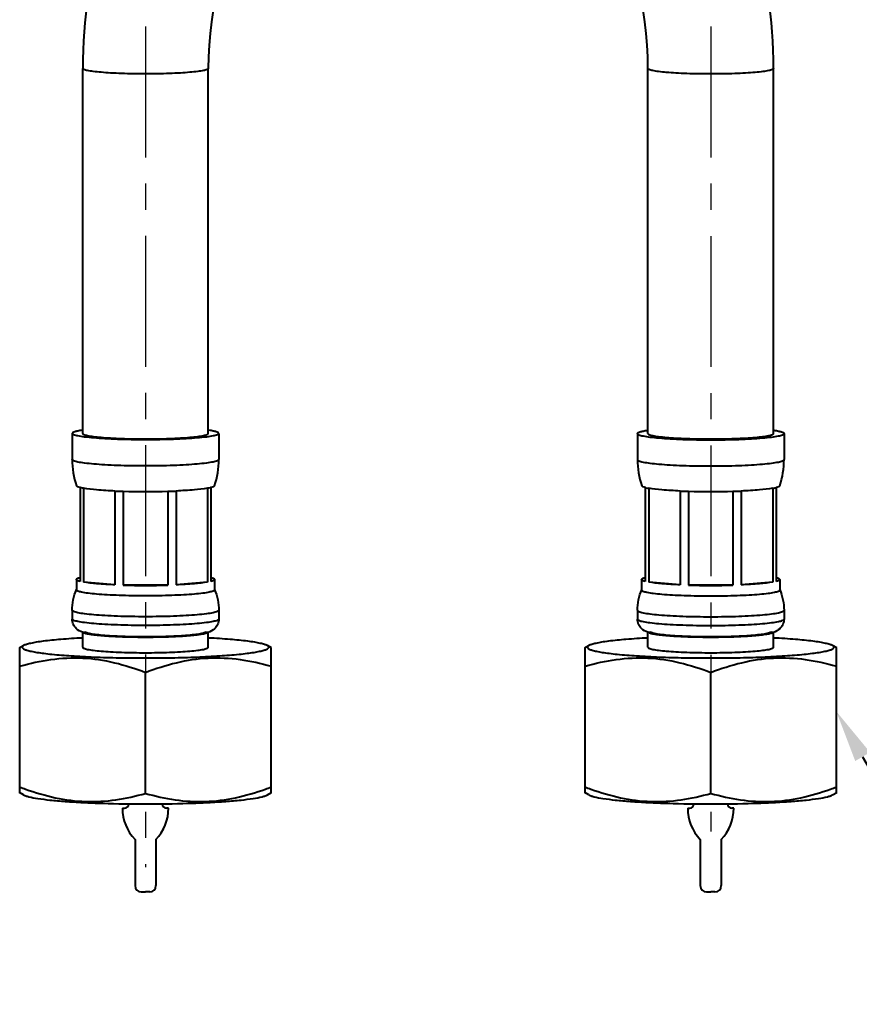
# Model space of a CAD drawing. Extents: x 0 to 1354, y 0 to 992.
# Drawn here: x 314.4 to 394.6, y 180.5 to 273.8 of the extents above; entities that cross this region are included whole.
import ezdxf
from ezdxf import colors
from ezdxf.entities.mleader import LeaderData, LeaderLine
from ezdxf.math import Vec2, Vec3

# ---------------------------------------------------------------- set-up
doc = ezdxf.new("R2010")
doc.units = 0
doc.header["$LTSCALE"] = 10
doc.header["$MEASUREMENT"] = 0
doc.linetypes.add('CENTER', pattern=[2, 1.25, -0.25, 0.25, -0.25])
doc.layers.get('0').update_dxf_attribs({"linetype": 'CONTINUOUS'})
doc.layers.add('BODY', color=7, linetype='CONTINUOUS')
doc.layers.add('DEF_LAYER_ASSEM_MEMBER', color=7, linetype='CONTINUOUS')
doc.styles.get("Standard").update_dxf_attribs({"font": 'SYMBOL'})

msp = doc.modelspace()

# ---------------------------------------------------------------- linework, layer by layer
at = {"color": 7, "ltscale": 0.5}
for p, q in [((324.237, 198.504), (324.437, 198.504)), ((328.637, 198.504), (328.437, 198.504)), ((378.237, 198.504), (378.437, 198.504)), ((382.637, 198.504), (382.437, 198.504))]:
    msp.add_line(p, q, dxfattribs=at)
at = {"color": 7}
for p, q in [((325.437, 195.504), (325.437, 191.104)), ((327.437, 195.504), (327.437, 191.104)), ((379.437, 195.504), (379.437, 191.104)), ((381.437, 195.504), (381.437, 191.104)), ((326.037, 190.504), (326.437, 190.504)), ((326.837, 190.504), (326.437, 190.504)), ((380.037, 190.504), (380.437, 190.504)), ((380.837, 190.504), (380.437, 190.504))]:
    msp.add_line(p, q, dxfattribs=at)
for centre, radius, start, end in [((324.437, 198.904), 0.4, 270, 0), ((328.437, 198.904), 0.4, 180, 270), ((378.437, 198.904), 0.4, 270, 0), ((382.437, 198.904), 0.4, 180, 270), ((328.587, 198.504), 4.35, 180, 223.60282), ((324.287, 198.504), 4.35, 316.39718, 0), ((382.587, 198.504), 4.35, 180, 223.60282), ((378.287, 198.504), 4.35, 316.39718, 0), ((326.037, 191.104), 0.6, 180, 270), ((326.837, 191.104), 0.6, 270, 0), ((380.037, 191.104), 0.6, 180, 270), ((380.837, 191.104), 0.6, 270, 0)]:
    msp.add_arc(centre, radius, start, end, dxfattribs=at)
at = {"layer": 'BODY', "color": 1, "linetype": 'CENTER', "lineweight": 5}
for p, q in [((326.437, 273.169), (326.437, 192.86)), ((380.437, 273.163), (380.437, 196.276))]:
    msp.add_line(p, q, dxfattribs=at)
at = {"layer": 'DEF_LAYER_ASSEM_MEMBER', "color": 7, "linetype": 'Continuous'}
for p, q in [((320.437, 234.302), (320.437, 269.169)), ((332.437, 234.302), (332.437, 269.169)), ((374.437, 234.296), (374.437, 269.163)), ((386.437, 234.296), (386.437, 269.163)), ((319.437, 234.299), (319.437, 231.807)), ((333.437, 234.299), (333.437, 231.807)), ((373.437, 234.299), (373.437, 231.807)), ((387.437, 234.299), (387.437, 231.807)), ((320.187, 229.133), (320.187, 220.168)), ((320.515, 229.064), (320.515, 220.098)), ((323.523, 228.802), (323.523, 219.836)), ((324.316, 228.773), (324.316, 219.808)), ((328.558, 228.773), (328.558, 219.808)), ((329.363, 228.803), (329.363, 219.837)), ((332.353, 229.063), (332.353, 220.097)), ((332.687, 229.133), (332.687, 220.168)), ((374.187, 229.133), (374.187, 220.168)), ((374.521, 229.063), (374.521, 220.097)), ((377.511, 228.803), (377.511, 219.837)), ((378.316, 228.773), (378.316, 219.808)), ((382.558, 228.773), (382.558, 219.808)), ((383.351, 228.802), (383.351, 219.836)), ((386.359, 229.064), (386.359, 220.098)), ((386.687, 229.133), (386.687, 220.168)), ((319.837, 220.352), (319.837, 219.356)), ((333.037, 220.352), (333.037, 219.356)), ((373.837, 220.352), (373.837, 219.356)), ((387.037, 220.352), (387.037, 219.356)), ((323.523, 219.836), (320.515, 220.098)), ((328.558, 219.808), (324.316, 219.808)), ((332.353, 220.097), (329.363, 219.837)), ((377.511, 219.837), (374.521, 220.097)), ((382.558, 219.808), (378.316, 219.808)), ((386.359, 220.098), (383.351, 219.836)), ((319.437, 217.404), (319.437, 216.567)), ((333.437, 217.404), (333.437, 216.567)), ((373.437, 217.404), (373.437, 216.567)), ((387.437, 217.404), (387.437, 216.567)), ((320.437, 213.877), (320.437, 215.306)), ((332.437, 213.877), (332.437, 215.305)), ((374.437, 213.877), (374.437, 215.306)), ((386.437, 213.877), (386.437, 215.305)), ((314.405, 213.81), (314.797, 214.033)), ((314.437, 199.98), (314.437, 213.828)), ((338.469, 213.81), (338.078, 214.033)), ((338.437, 199.98), (338.437, 213.828)), ((368.405, 213.81), (368.797, 214.033)), ((368.437, 199.98), (368.437, 213.828)), ((392.469, 213.81), (392.078, 214.033)), ((392.437, 199.98), (392.437, 213.828)), ((326.437, 199.918), (326.437, 211.474)), ((380.437, 199.918), (380.437, 211.474)), ((314.797, 199.775), (314.405, 199.998)), ((338.078, 199.775), (338.469, 199.997)), ((368.797, 199.775), (368.405, 199.998)), ((392.078, 199.775), (392.469, 199.997))]:
    msp.add_line(p, q, dxfattribs=at)
for centre, radius, start, end in [((366.315, 269.163), 45.878, 145.21363, 179.99213), ((340.559, 269.157), 45.878, 0.00787, 34.78637), ((366.303, 269.165), 33.866, 149.77559, 179.99344), ((340.571, 269.159), 33.866, 0.00656, 30.22441), ((321.942, 224.223), 10.499, 98.45794, 98.59187), ((322.002, 223.817), 10.909, 98.30461, 98.45771), ((330.872, 223.817), 10.909, 81.54229, 81.69539), ((330.933, 224.223), 10.499, 81.40813, 81.54206), ((375.939, 224.238), 10.484, 98.46059, 98.60005), ((376.001, 223.821), 10.905, 98.30461, 98.46059), ((384.873, 223.821), 10.905, 81.53941, 81.69539), ((384.935, 224.238), 10.484, 81.39995, 81.53941), ((327.479, 231.815), 8.042, 180.05683, 198.20949), ((325.395, 231.815), 8.042, 341.79051, 359.94317), ((381.479, 231.815), 8.042, 180.05683, 198.20949), ((379.395, 231.815), 8.042, 341.79051, 359.94317), ((326.102, 289.332), 60.585, 267.56007, 268.31068), ((326.437, 301.996), 73.253, 268.34107, 271.65893), ((326.833, 287.646), 58.898, 271.67861, 272.46225), ((380.042, 287.646), 58.898, 267.53775, 268.32139), ((380.437, 301.996), 73.253, 268.34107, 271.65893), ((380.772, 289.332), 60.585, 271.68932, 272.43993), ((326.437, 293.03), 73.253, 268.34107, 271.65893), ((380.437, 293.03), 73.253, 268.34107, 271.65893), ((324.519, 226.878), 28.218, 249.06529, 250.24417), ((328.355, 226.878), 28.217, 289.75539, 290.93471), ((378.519, 226.878), 28.218, 249.06529, 250.24417), ((382.355, 226.878), 28.217, 289.75539, 290.93471)]:
    msp.add_arc(centre, radius, start, end, dxfattribs=at)
at = {"layer": 'DEF_LAYER_ASSEM_MEMBER', "color": 9, "linetype": 'Continuous'}
for points, start_tangent, end_tangent in [([(326.437, 268.646), (324.141, 268.686), (323.104, 268.734), (322.194, 268.799), (321.448, 268.878), (320.894, 268.969), (320.552, 269.067), (320.466, 269.118), (320.437, 269.169)], (-1, 0), (0, 1)), ([(332.437, 269.169), (332.408, 269.118), (332.322, 269.067), (331.98, 268.969), (331.426, 268.878), (330.68, 268.799), (329.77, 268.734), (328.733, 268.686), (326.437, 268.646)], (0, -1), (-1, 0)), ([(380.437, 268.64), (378.141, 268.68), (377.104, 268.728), (376.194, 268.793), (375.448, 268.873), (374.894, 268.963), (374.552, 269.061), (374.466, 269.112), (374.437, 269.163)], (-1, 0), (0, 1)), ([(386.437, 269.163), (386.408, 269.112), (386.322, 269.061), (385.98, 268.963), (385.426, 268.873), (384.68, 268.793), (383.77, 268.728), (382.733, 268.68), (380.437, 268.64)], (0, -1), (-1, 0)), ([(333.437, 231.807), (333.403, 231.747), (333.303, 231.688), (332.904, 231.573), (332.257, 231.468), (331.387, 231.375), (330.326, 231.299), (329.116, 231.243), (327.803, 231.208), (326.437, 231.197), (325.071, 231.208), (323.758, 231.243), (322.548, 231.299), (321.487, 231.375), (320.617, 231.468), (319.97, 231.573), (319.572, 231.688), (319.471, 231.747), (319.437, 231.807)], (0, -1), (0, 1)), ([(373.437, 231.807), (373.471, 231.747), (373.572, 231.688), (373.97, 231.573), (374.617, 231.468), (375.487, 231.375), (376.548, 231.299), (377.758, 231.243), (379.071, 231.208), (380.437, 231.197), (381.803, 231.208), (383.116, 231.243), (384.326, 231.299), (385.387, 231.375), (386.257, 231.468), (386.904, 231.573), (387.303, 231.688), (387.403, 231.747), (387.437, 231.807)], (0, -1), (0, 1)), ([(333.437, 217.404), (333.403, 217.344), (333.303, 217.285), (332.904, 217.171), (332.257, 217.065), (331.387, 216.973), (330.326, 216.897), (329.116, 216.84), (327.803, 216.806), (326.437, 216.794), (325.071, 216.806), (323.758, 216.84), (322.548, 216.897), (321.487, 216.973), (320.617, 217.065), (319.97, 217.171), (319.572, 217.285), (319.471, 217.344), (319.437, 217.404)], (0, -1), (0, 1)), ([(326.437, 215.957), (325.071, 215.969), (323.758, 216.003), (322.548, 216.06), (321.487, 216.135), (320.617, 216.228), (319.97, 216.333), (319.572, 216.448), (319.471, 216.507), (319.437, 216.567)], (-1, 0), (0, 1)), ([(333.437, 216.567), (333.403, 216.507), (333.303, 216.448), (332.904, 216.333), (332.257, 216.228), (331.387, 216.135), (330.326, 216.06), (329.116, 216.003), (327.803, 215.969), (326.437, 215.957)], (0, -1), (-1, 0)), ([(373.437, 217.404), (373.471, 217.344), (373.572, 217.285), (373.97, 217.171), (374.617, 217.065), (375.487, 216.973), (376.548, 216.897), (377.758, 216.84), (379.071, 216.806), (380.437, 216.794), (381.803, 216.806), (383.116, 216.84), (384.326, 216.897), (385.387, 216.973), (386.257, 217.065), (386.904, 217.171), (387.303, 217.285), (387.403, 217.344), (387.437, 217.404)], (0, -1), (0, 1)), ([(373.437, 216.567), (373.471, 216.507), (373.572, 216.448), (373.97, 216.333), (374.617, 216.228), (375.487, 216.135), (376.548, 216.06), (377.758, 216.003), (379.071, 215.969), (380.437, 215.957)], (0, -1), (1, 0)), ([(380.437, 215.957), (381.803, 215.969), (383.116, 216.003), (384.326, 216.06), (385.387, 216.135), (386.257, 216.228), (386.904, 216.333), (387.303, 216.448), (387.403, 216.507), (387.437, 216.567)], (1, 0), (0, 1))]:
    msp.add_spline(points, degree=3, dxfattribs=dict(at, start_tangent=start_tangent, end_tangent=end_tangent))
at = {"layer": 'DEF_LAYER_ASSEM_MEMBER', "color": 7, "linetype": 'Continuous'}
for points, start_tangent, end_tangent in [([(320.373, 234.604), (319.969, 234.532), (319.675, 234.457), (319.497, 234.379), (319.437, 234.299)], (-0.988776, -0.149403), (0, -1)), ([(333.437, 234.299), (333.403, 234.239), (333.303, 234.18), (332.904, 234.066), (332.257, 233.96), (331.387, 233.868), (330.326, 233.792), (329.116, 233.735), (327.803, 233.701), (326.437, 233.689), (325.071, 233.701), (323.758, 233.735), (322.548, 233.792), (321.487, 233.868), (320.617, 233.96), (319.97, 234.066), (319.572, 234.18), (319.471, 234.239), (319.437, 234.299)], (0, -1), (0, 1)), ([(320.437, 234.302), (320.466, 234.251), (320.552, 234.2), (320.894, 234.102), (321.448, 234.011), (322.194, 233.932), (323.104, 233.867), (324.141, 233.819), (326.437, 233.779), (328.733, 233.819), (329.771, 233.867), (330.68, 233.932), (331.426, 234.011), (331.98, 234.102), (332.322, 234.2), (332.408, 234.251), (332.437, 234.302)], (0, -1), (0, 1)), ([(333.437, 234.299), (333.377, 234.379), (333.199, 234.457), (332.905, 234.532), (332.501, 234.604)], (0, 1), (-0.988776, 0.149403)), ([(373.437, 234.299), (373.497, 234.379), (373.675, 234.457), (373.968, 234.532), (374.372, 234.604)], (0, 1), (0.988755, 0.149545)), ([(373.437, 234.299), (373.471, 234.239), (373.572, 234.18), (373.97, 234.066), (374.617, 233.96), (375.487, 233.868), (376.548, 233.792), (377.758, 233.735), (379.071, 233.701), (380.437, 233.689), (381.803, 233.701), (383.116, 233.735), (384.326, 233.792), (385.387, 233.868), (386.257, 233.96), (386.904, 234.066), (387.303, 234.18), (387.403, 234.239), (387.437, 234.299)], (0, -1), (0, 1)), ([(374.437, 234.296), (374.466, 234.245), (374.552, 234.194), (374.894, 234.096), (375.448, 234.006), (376.194, 233.927), (377.104, 233.862), (378.141, 233.813), (380.437, 233.773), (382.733, 233.813), (383.771, 233.862), (384.68, 233.927), (385.426, 234.006), (385.98, 234.096), (386.322, 234.194), (386.408, 234.245), (386.437, 234.296)], (0, -1), (0, 1)), ([(386.503, 234.604), (386.906, 234.532), (387.199, 234.457), (387.377, 234.379), (387.437, 234.299)], (0.988755, -0.149545), (0, -1)), ([(320.187, 229.133), (319.941, 229.216), (319.84, 229.302)], (-0.96856, 0.248781), (-0.313972, 0.949432)), ([(320.515, 229.064), (320.424, 229.081), (320.187, 229.133)], (-0.984673, 0.174413), (-0.96856, 0.248781)), ([(323.523, 228.802), (321.77, 228.911), (320.515, 229.064)], (-0.999082, 0.042846), (-0.984673, 0.174413)), ([(332.353, 229.063), (331.104, 228.911), (329.363, 228.803)], (-0.984824, -0.173557), (-0.999072, -0.043063)), ([(332.687, 229.133), (332.614, 229.115), (332.353, 229.063)], (-0.96856, -0.248781), (-0.984824, -0.173557)), ([(333.034, 229.302), (332.933, 229.216), (332.687, 229.133)], (-0.313991, -0.949426), (-0.96856, -0.248781)), ([(374.187, 229.133), (373.941, 229.216), (373.84, 229.302)], (-0.96856, 0.248781), (-0.313972, 0.949432)), ([(374.187, 229.133), (374.261, 229.115), (374.521, 229.063)], (0.96856, -0.248781), (0.984824, -0.173557)), ([(377.511, 228.803), (375.77, 228.911), (374.521, 229.063)], (-0.999072, 0.043063), (-0.984824, 0.173557)), ([(386.359, 229.064), (385.104, 228.911), (383.351, 228.802)], (-0.984673, -0.174413), (-0.999082, -0.042846)), ([(386.359, 229.064), (386.451, 229.081), (386.687, 229.133)], (0.984673, 0.174413), (0.96856, 0.248781)), ([(387.034, 229.302), (386.933, 229.216), (386.687, 229.133)], (-0.313991, -0.949426), (-0.96856, -0.248781)), ([(319.837, 220.352), (319.891, 220.426), (320.052, 220.498)], (0, 1), (0.948651, 0.316325)), ([(320.187, 220.168), (319.925, 220.259), (319.837, 220.352)], (-0.96856, 0.248781), (0, 1)), ([(320.052, 220.498), (320.083, 220.508), (320.187, 220.537)], (0.948651, 0.316325), (0.96856, 0.248781)), ([(332.687, 220.537), (332.724, 220.527), (332.823, 220.498)], (0.96856, -0.248781), (0.948651, -0.316325)), ([(333.037, 220.352), (332.949, 220.259), (332.687, 220.168)], (0, -1), (-0.96856, -0.248781)), ([(332.823, 220.498), (332.983, 220.426), (333.037, 220.352)], (0.948651, -0.316325), (0, -1)), ([(373.837, 220.352), (373.891, 220.426), (374.052, 220.498)], (0, 1), (0.948651, 0.316325)), ([(374.187, 220.168), (373.925, 220.259), (373.837, 220.352)], (-0.96856, 0.248781), (0, 1)), ([(374.052, 220.498), (374.083, 220.508), (374.187, 220.537)], (0.948651, 0.316325), (0.96856, 0.248781)), ([(386.687, 220.537), (386.724, 220.527), (386.823, 220.498)], (0.96856, -0.248781), (0.948651, -0.316325)), ([(387.037, 220.352), (386.949, 220.259), (386.687, 220.168)], (0, -1), (-0.96856, -0.248781)), ([(386.823, 220.498), (386.983, 220.426), (387.037, 220.352)], (0.948651, -0.316325), (0, -1)), ([(319.437, 217.404), (319.842, 219.378)], (0, 1), (0.393415, 0.919361)), ([(333.037, 219.356), (333.005, 219.3), (332.91, 219.244), (332.535, 219.136), (331.925, 219.037), (331.104, 218.949), (330.104, 218.878), (328.963, 218.825), (327.725, 218.792), (326.437, 218.781), (325.15, 218.792), (323.911, 218.825), (322.77, 218.878), (321.77, 218.949), (320.949, 219.037), (320.34, 219.136), (319.964, 219.244), (319.869, 219.3), (319.837, 219.356)], (0, -1), (0, 1)), ([(323.523, 219.836), (321.77, 219.946), (320.515, 220.098)], (-0.999082, 0.042846), (-0.984673, 0.174413)), ([(332.353, 220.097), (331.104, 219.946), (329.363, 219.837)], (-0.984824, -0.173557), (-0.999072, -0.043063)), ([(333.033, 219.378), (333.437, 217.404)], (0.393415, -0.919361), (0, -1)), ([(373.437, 217.404), (373.842, 219.378)], (0, 1), (0.393415, 0.919361)), ([(373.837, 219.356), (373.869, 219.3), (373.964, 219.244), (374.34, 219.136), (374.949, 219.037), (375.77, 218.949), (376.77, 218.878), (377.911, 218.825), (379.15, 218.792), (380.437, 218.781), (381.725, 218.792), (382.963, 218.825), (384.104, 218.878), (385.104, 218.949), (385.925, 219.037), (386.535, 219.136), (386.91, 219.244), (387.005, 219.3), (387.037, 219.356)], (0, -1), (0, 1)), ([(377.511, 219.837), (375.77, 219.946), (374.521, 220.097)], (-0.999072, 0.043063), (-0.984824, 0.173557)), ([(386.359, 220.098), (385.104, 219.946), (383.351, 219.836)], (-0.984673, -0.174413), (-0.999082, -0.042846)), ([(387.033, 219.378), (387.437, 217.404)], (0.393415, -0.919361), (0, -1)), ([(320.418, 215.31), (319.824, 215.661), (319.546, 216.058), (319.437, 216.567)], (-0.945241, 0.326374), (0, 1)), ([(333.437, 216.567), (333.321, 216.042), (333.028, 215.64), (332.42, 215.298)], (0, -1), (-0.951446, -0.307816)), ([(374.418, 215.31), (373.824, 215.661), (373.546, 216.058), (373.437, 216.567)], (-0.945241, 0.326374), (0, 1)), ([(387.437, 216.567), (387.321, 216.042), (387.028, 215.64), (386.42, 215.298)], (0, -1), (-0.951446, -0.307816)), ([(320.405, 214.759), (318.341, 214.622), (316.668, 214.45), (316.004, 214.353), (315.467, 214.25), (315.063, 214.143), (314.796, 214.033)], (-0.998652, -0.051908), (-0.86923, -0.494407)), ([(320.77, 215.212), (320.418, 215.31)], (-0.975881, 0.218302), (-0.945241, 0.326374)), ([(320.593, 215.253), (320.902, 215.17), (321.366, 215.092), (321.973, 215.022), (322.705, 214.962), (324.461, 214.878), (326.437, 214.849)], (0.936164, -0.351563), (1, 0)), ([(332.237, 215.371), (332.209, 215.322), (332.126, 215.273), (331.796, 215.178), (331.26, 215.091), (330.538, 215.014), (329.659, 214.951), (328.657, 214.904), (326.437, 214.866), (324.218, 214.904), (323.215, 214.951), (322.336, 215.014), (321.615, 215.091), (321.079, 215.178), (320.749, 215.273), (320.665, 215.322), (320.637, 215.371)], (0, -1), (0, 1)), ([(321.117, 215.146), (321.026, 215.162), (320.77, 215.212)], (-0.986756, 0.16221), (-0.975881, 0.218302)), ([(326.437, 214.849), (328.422, 214.878), (330.182, 214.963), (330.916, 215.023), (331.522, 215.094), (331.984, 215.172), (332.289, 215.256)], (1, 0), (0.933107, 0.359598)), ([(332.064, 215.204), (331.084, 215.057), (329.767, 214.951), (328.176, 214.884), (326.437, 214.861)], (-0.977567, -0.210625), (-1, -0.000002)), ([(332.42, 215.298), (332.064, 215.204)], (-0.951446, -0.307816), (-0.977567, -0.210625)), ([(338.078, 214.033), (337.811, 214.143), (337.407, 214.25), (336.87, 214.353), (336.206, 214.45), (334.534, 214.622), (332.47, 214.759)], (-0.86923, 0.494407), (-0.998652, 0.051908)), ([(374.405, 214.759), (372.341, 214.622), (370.668, 214.45), (370.004, 214.353), (369.467, 214.25), (369.063, 214.143), (368.796, 214.033)], (-0.998652, -0.051908), (-0.86923, -0.494407)), ([(374.77, 215.212), (374.418, 215.31)], (-0.975881, 0.218302), (-0.945241, 0.326374)), ([(374.593, 215.253), (374.902, 215.17), (375.366, 215.092), (375.973, 215.022), (376.705, 214.962), (378.461, 214.878), (380.437, 214.849)], (0.936164, -0.351563), (1, 0)), ([(386.237, 215.371), (386.209, 215.322), (386.126, 215.273), (385.796, 215.178), (385.26, 215.091), (384.538, 215.014), (383.659, 214.951), (382.657, 214.904), (380.437, 214.866), (378.218, 214.904), (377.215, 214.951), (376.336, 215.014), (375.615, 215.091), (375.079, 215.178), (374.749, 215.273), (374.665, 215.322), (374.637, 215.371)], (0, -1), (0, 1)), ([(375.117, 215.146), (375.026, 215.162), (374.77, 215.212)], (-0.986756, 0.16221), (-0.975881, 0.218302)), ([(380.437, 214.849), (382.422, 214.878), (384.182, 214.963), (384.916, 215.023), (385.522, 215.094), (385.984, 215.172), (386.289, 215.256)], (1, 0), (0.933107, 0.359598)), ([(386.064, 215.204), (385.084, 215.057), (383.767, 214.951), (382.176, 214.884), (380.437, 214.861)], (-0.977567, -0.210625), (-1, -0.000002)), ([(386.42, 215.298), (386.064, 215.204)], (-0.951446, -0.307816), (-0.977567, -0.210625)), ([(392.078, 214.033), (391.811, 214.143), (391.407, 214.25), (390.87, 214.353), (390.206, 214.45), (388.534, 214.622), (386.47, 214.759)], (-0.86923, 0.494407), (-0.998652, 0.051908)), ([(314.796, 214.033), (314.717, 213.978), (314.672, 213.923), (314.661, 213.867), (314.684, 213.812), (314.741, 213.757), (314.832, 213.702), (315.115, 213.595), (315.529, 213.49), (316.069, 213.39), (316.729, 213.296), (317.502, 213.209), (319.347, 213.058), (321.52, 212.944), (323.921, 212.874), (326.437, 212.851)], (-0.86923, -0.494407), (1, 0)), ([(320.437, 213.877), (320.466, 213.826), (320.552, 213.775), (320.894, 213.677), (321.448, 213.587), (322.194, 213.507), (323.104, 213.442), (324.141, 213.394), (326.437, 213.354)], (0, -1), (1, 0)), ([(326.437, 212.851), (328.954, 212.874), (331.354, 212.944), (333.527, 213.058), (335.372, 213.209), (336.145, 213.296), (336.805, 213.39), (337.345, 213.49), (337.759, 213.595), (338.042, 213.702), (338.133, 213.757), (338.19, 213.812), (338.213, 213.867), (338.202, 213.923), (338.157, 213.978), (338.078, 214.033)], (1, 0), (-0.86923, 0.494407)), ([(326.437, 213.354), (328.733, 213.394), (329.77, 213.442), (330.68, 213.507), (331.426, 213.587), (331.98, 213.677), (332.322, 213.775), (332.408, 213.826), (332.437, 213.877)], (1, 0), (0, 1)), ([(368.796, 214.033), (368.717, 213.978), (368.672, 213.923), (368.661, 213.867), (368.684, 213.812), (368.741, 213.757), (368.832, 213.702), (369.115, 213.595), (369.529, 213.49), (370.069, 213.39), (370.729, 213.296), (371.502, 213.209), (373.347, 213.058), (375.52, 212.944), (377.921, 212.874), (380.437, 212.851)], (-0.86923, -0.494407), (1, 0)), ([(374.437, 213.877), (374.466, 213.826), (374.552, 213.775), (374.894, 213.677), (375.448, 213.587), (376.194, 213.507), (377.104, 213.442), (378.141, 213.394), (380.437, 213.354)], (0, -1), (1, 0)), ([(380.437, 212.851), (382.954, 212.874), (385.354, 212.944), (387.527, 213.058), (389.372, 213.209), (390.145, 213.296), (390.805, 213.39), (391.345, 213.49), (391.759, 213.595), (392.042, 213.702), (392.133, 213.757), (392.19, 213.812), (392.213, 213.867), (392.202, 213.923), (392.157, 213.978), (392.078, 214.033)], (1, 0), (-0.86923, 0.494407)), ([(380.437, 213.354), (382.733, 213.394), (383.77, 213.442), (384.68, 213.507), (385.426, 213.587), (385.98, 213.677), (386.322, 213.775), (386.408, 213.826), (386.437, 213.877)], (1, 0), (0, 1)), ([(314.437, 212.077), (317.405, 212.707), (320.437, 212.843), (323.47, 212.403), (326.437, 211.474)], (0.962517, 0.271221), (0.93409, -0.357036)), ([(326.437, 211.474), (329.405, 212.403), (332.437, 212.843), (335.47, 212.707), (338.437, 212.077)], (0.93409, 0.357036), (0.962517, -0.271221)), ([(368.437, 212.077), (371.405, 212.707), (374.437, 212.843), (377.47, 212.403), (380.437, 211.474)], (0.962517, 0.271221), (0.93409, -0.357036)), ([(380.437, 211.474), (383.405, 212.403), (386.437, 212.843), (389.47, 212.707), (392.437, 212.077)], (0.93409, 0.357036), (0.962517, -0.271221)), ([(314.796, 199.775), (315, 199.686), (315.293, 199.598), (316.14, 199.432), (317.31, 199.282), (318.766, 199.152), (320.463, 199.046), (322.347, 198.968), (326.437, 198.904)], (0.86923, -0.494407), (1, 0)), ([(314.982, 200.321), (317.824, 199.5), (320.72, 199.142), (323.609, 199.308), (326.437, 199.918)], (0.941196, -0.337862), (0.962555, 0.271085)), ([(326.437, 199.918), (329.265, 199.308), (332.154, 199.142), (335.05, 199.5), (337.893, 200.321)], (0.962555, -0.271085), (0.941196, 0.337861)), ([(326.437, 198.904), (330.527, 198.968), (332.411, 199.046), (334.108, 199.152), (335.564, 199.282), (336.734, 199.432), (337.581, 199.598), (337.874, 199.686), (338.078, 199.775)], (1, 0), (0.86923, 0.494407)), ([(368.796, 199.775), (369, 199.686), (369.293, 199.598), (370.14, 199.432), (371.31, 199.282), (372.766, 199.152), (374.463, 199.046), (376.347, 198.968), (380.437, 198.904)], (0.86923, -0.494407), (1, 0)), ([(368.982, 200.321), (371.824, 199.5), (374.72, 199.142), (377.609, 199.308), (380.437, 199.918)], (0.941196, -0.337862), (0.962555, 0.271085)), ([(380.437, 199.918), (383.265, 199.308), (386.154, 199.142), (389.05, 199.5), (391.893, 200.321)], (0.962555, -0.271085), (0.941196, 0.337861)), ([(380.437, 198.904), (384.527, 198.968), (386.411, 199.046), (388.108, 199.152), (389.564, 199.282), (390.734, 199.432), (391.581, 199.598), (391.874, 199.686), (392.078, 199.775)], (1, 0), (0.86923, 0.494407))]:
    msp.add_spline(points, degree=3, dxfattribs=dict(at, start_tangent=start_tangent, end_tangent=end_tangent))

# ---------------------------------------------------------------- leaders
at = {"ltscale": 0.5}
ml = msp.add_multileader_mtext('Standard', dxfattribs=at)
ml.set_content('G1/2-14TH', color=256)
ml.set_leader_properties(color=5)
ml.build(insert=Vec2(0, 0))
ml.multileader.update_dxf_attribs({"text_left_attachment_type": 6, "text_right_attachment_type": 6, "dogleg_length": 0.36, "arrow_head_size": 5})
ctx = ml.context
ctx.base_point, ctx.char_height, ctx.arrow_head_size, ctx.landing_gap_size, ctx.plane_origin = Vec3(407.975, 181.64), 10, 5, 0.09, Vec3(392.437, 207.745)
ctx.left_attachment, ctx.right_attachment = 6, 6
notes = []
notes.append((ctx, [(0, (1, 1, 0), (407.615, 181.64), (1, 0), 0.36, [(0, [(392.437, 207.745)], 0, [])])]))
ctx.mtext.insert, ctx.mtext.flow_direction = Vec3(408.065, 193.64), 5
for ctx, leaders in notes:
    for number, flags, end, landing, length, lines in leaders:
        leader = LeaderData()
        leader.index, (leader.has_last_leader_line, leader.has_dogleg_vector, leader.attachment_direction) = number, flags
        leader.last_leader_point, leader.dogleg_vector, leader.dogleg_length = Vec3(end), Vec3(landing), length
        for number, points, colour, breaks in lines:
            line = LeaderLine()
            line.index, line.vertices, line.color, line.breaks = number, Vec3.list(points), colors.encode_raw_color(colour), breaks
            leader.lines.append(line)
        ctx.leaders.append(leader)

doc.saveas('drawing.dxf')
